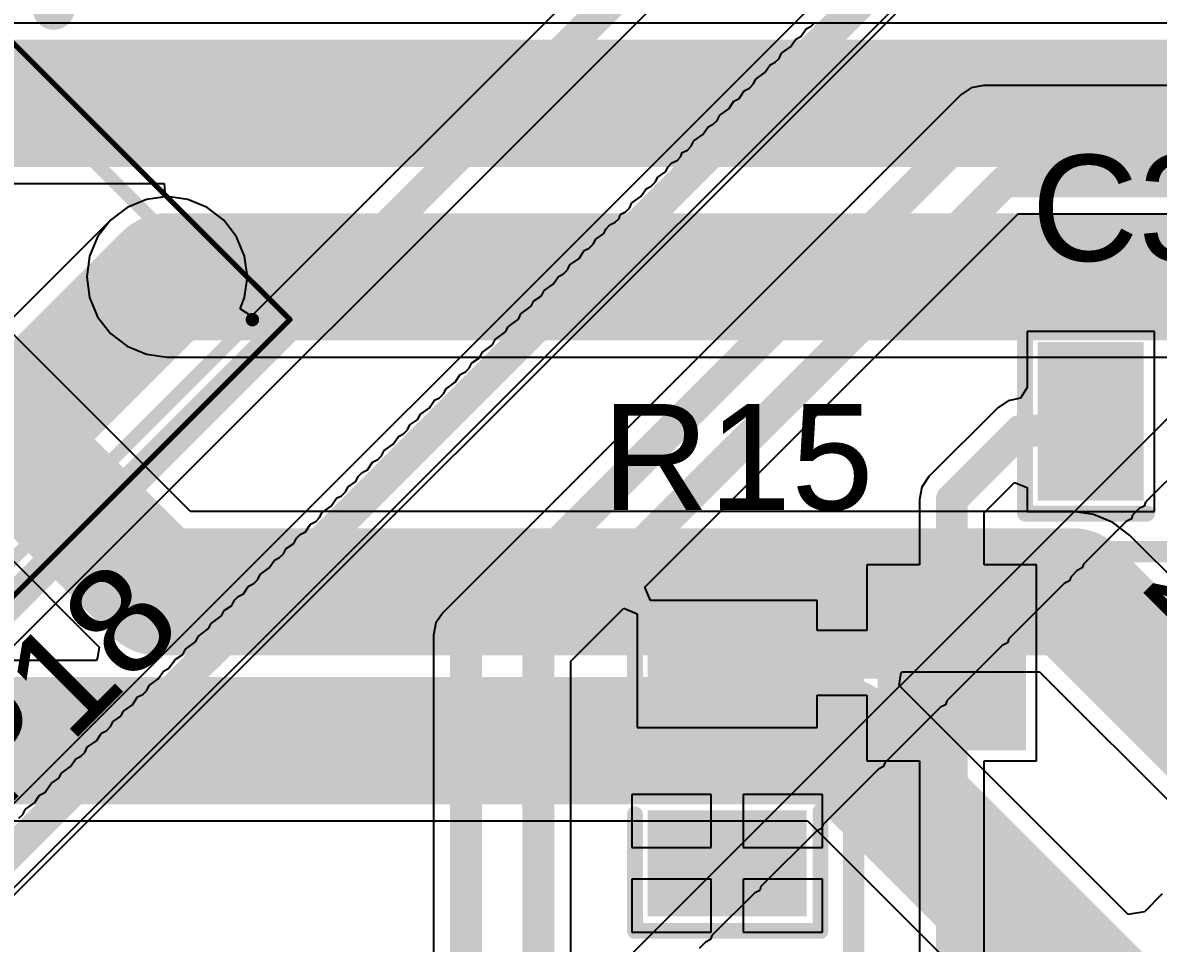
# Model space of a CAD drawing. Header units: millimetres. Extents: x 95 to 305, y 96 to 295.
# Drawn here: x 225.74 to 236.45, y 164.31 to 173 of the extents above; entities that cross this region are included whole.
import ezdxf

# ---------------------------------------------------------------- set-up
doc = ezdxf.new("R2010")
doc.units = ezdxf.units.MM
for name, color, linetype in [('BottomLayer', 5, 'Continuous'), ('BottomOverlay', 54, 'Continuous'), ('BottomSolder', 6, 'Continuous'), ('Mechanical13', 56, 'Continuous'), ('Mechanical15', 56, 'Continuous'), ('TopLayer', 1, 'Continuous'), ('TopOverlay', 2, 'Continuous'), ('TopPaste', 8, 'Continuous'), ('TopSolder', 216, 'Continuous'), ('ViaHoleLayer', 16, 'Continuous')]:
    doc.layers.add(name, color=color, linetype=linetype)
doc.styles.add('Arial', font='arial.ttf', dxfattribs={"height": 0.2})

# ---------------------------------------------------------------- blocks, each defined once
blk = doc.blocks.new('CAP0805_7')
at = {"layer": 'TopLayer'}
for points in [[(-1.37900029, 0.70449948), (-0.47899955, 0.70449948), (-0.47899955, -0.69250052), (-1.37900029, -0.69250052)], [(0.48100107, 0.70449948), (1.38100181, 0.70449948), (1.38100181, -0.69250052), (0.48100107, -0.69250052)]]:
    blk.add_hatch(color=1, dxfattribs=at).paths.add_polyline_path(points)
at = {"layer": 'TopPaste'}
for points in [[(-1.37900029, 0.70449948), (-0.47899955, 0.70449948), (-0.47899955, -0.69250052), (-1.37900029, -0.69250052)], [(0.48100107, 0.70449948), (1.38100181, 0.70449948), (1.38100181, -0.69250052), (0.48100107, -0.69250052)]]:
    blk.add_hatch(color=8, dxfattribs=at).paths.add_polyline_path(points)
at = {"layer": 'TopSolder'}
for points in [[(-1.42900019, 0.7544993799999999), (-0.42899965, 0.7544993799999999), (-0.42899965, -0.7425004199999999), (-1.42900019, -0.7425004199999999)], [(0.4310011699999999, 0.7544993799999999), (1.43100171, 0.7544993799999999), (1.43100171, -0.7425004199999999), (0.4310011699999999, -0.7425004199999999)]]:
    blk.add_hatch(color=216, dxfattribs=at).paths.add_polyline_path(points)
at = {"layer": 'TopOverlay', "const_width": 0.1499997}
for points in [[(-0.37500052, 0.8750020599999999), (-1.55000198, 0.8750020599999999)], [(-1.54999944, 0.8499983), (-1.54999944, -0.8499983)], [(1.54999944, 0.87499952), (0.3999992, 0.87499952)], [(1.54999944, 0.8499983), (1.54999944, -0.85000338)], [(-0.37500052, -0.8750020599999999), (-1.55000198, -0.8750020599999999)], [(1.54999944, -0.8750045999999999), (0.37500052, -0.8750045999999999)]]:
    blk.add_lwpolyline(points, dxfattribs=at)
at = {"layer": 'TopOverlay', "const_width": 0.07499858}
for points in [[(-1.58750254, 0.8750020599999999, 1), (-1.51250142, 0.8750020599999999, 1)], [(-1.5875, 0.8499983, 1), (-1.51249888, 0.8499983, 1)], [(-0.41250108, 0.8750020599999999, 1), (-0.33749996, 0.8750020599999999, 1)], [(0.36249864, 0.87499952, 1), (0.43749976, 0.87499952, 1)], [(1.51249888, 0.87499952, 1), (1.5875, 0.87499952, 1)], [(1.51249888, 0.8499983, 1), (1.5875, 0.8499983, 1)], [(-1.58750254, -0.8750020599999999, 1), (-1.51250142, -0.8750020599999999, 1)], [(-1.5875, -0.8499983, 1), (-1.51249888, -0.8499983, 1)], [(-0.41250108, -0.8750020599999999, 1), (-0.33749996, -0.8750020599999999, 1)], [(0.33749996, -0.8750045999999999, 1), (0.41250108, -0.8750045999999999, 1)], [(1.51249888, -0.85000338, 1), (1.5875, -0.85000338, 1)], [(1.51249888, -0.8750045999999999, 1), (1.5875, -0.8750045999999999, 1)]]:
    blk.add_lwpolyline(points, format="xyb", close=True, dxfattribs=at)
blk = doc.blocks.new('RES0805_10')
at = {"layer": 'TopLayer'}
for points in [[(-1.38780139, 0.6782968399999999), (-0.4878006499999999, 0.6782968399999999), (-0.4878006499999999, -0.7187031599999999), (-1.38780139, -0.7187031599999999)], [(0.49219993, 0.67829938), (1.39220067, 0.67829938), (1.39220067, -0.7187006199999999), (0.49219993, -0.7187006199999999)]]:
    blk.add_hatch(color=1, dxfattribs=at).paths.add_polyline_path(points)
at = {"layer": 'TopPaste'}
for points in [[(-1.38780139, 0.6782968399999999), (-0.4878006499999999, 0.6782968399999999), (-0.4878006499999999, -0.7187031599999999), (-1.38780139, -0.7187031599999999)], [(0.49219993, 0.67829938), (1.39220067, 0.67829938), (1.39220067, -0.7187006199999999), (0.49219993, -0.7187006199999999)]]:
    blk.add_hatch(color=8, dxfattribs=at).paths.add_polyline_path(points)
at = {"layer": 'TopSolder'}
for points in [[(-1.43780129, 0.72829674), (-0.43780075, 0.72829674), (-0.43780075, -0.76870306), (-1.43780129, -0.76870306)], [(0.44220003, 0.72829928), (1.44220057, 0.72829928), (1.44220057, -0.76870052), (0.44220003, -0.76870052)]]:
    blk.add_hatch(color=216, dxfattribs=at).paths.add_polyline_path(points)
at = {"layer": 'TopOverlay', "const_width": 0.1499997}
for points in [[(-1.5750032, 0.8500008399999999), (-0.47500032, 0.8500008399999999)], [(-1.57500066, 0.8249970799999999), (-1.57500066, -0.87499952)], [(0.47500032, 0.8500008399999999), (1.5750032, 0.8500008399999999)], [(1.57500066, 0.8249970799999999), (1.57500066, -0.87499952)], [(-1.57500066, -0.90000074), (-0.4499991, -0.90000074)], [(0.47500032, -0.90000074), (1.57500066, -0.90000074)]]:
    blk.add_lwpolyline(points, dxfattribs=at)
at = {"layer": 'TopOverlay', "const_width": 0.07499858}
for points in [[(-1.61250376, 0.8500008399999999, 1), (-1.53750264, 0.8500008399999999, 1)], [(-1.61250122, 0.8249970799999999, 1), (-1.5375001, 0.8249970799999999, 1)], [(-0.5125008799999999, 0.8500008399999999, 1), (-0.43749976, 0.8500008399999999, 1)], [(0.43749976, 0.8500008399999999, 1), (0.5125008799999999, 0.8500008399999999, 1)], [(1.5375001, 0.8249970799999999, 1), (1.61250122, 0.8249970799999999, 1)], [(1.53750264, 0.8500008399999999, 1), (1.61250376, 0.8500008399999999, 1)], [(-1.61250122, -0.87499952, 1), (-1.5375001, -0.87499952, 1)], [(-1.61250122, -0.90000074, 1), (-1.5375001, -0.90000074, 1)], [(-0.4874996599999999, -0.90000074, 1), (-0.41249854, -0.90000074, 1)], [(0.43749976, -0.90000074, 1), (0.5125008799999999, -0.90000074, 1)], [(1.5375001, -0.87499952, 1), (1.61250122, -0.87499952, 1)], [(1.5375001, -0.90000074, 1), (1.61250122, -0.90000074, 1)]]:
    blk.add_lwpolyline(points, format="xyb", close=True, dxfattribs=at)
blk = doc.blocks.new('JST_XH_2_35')
at = {"layer": 'Mechanical13', "const_width": 0.127}
for points in [[(-3.70000276, -2.87500314), (-3.70000276, 2.87500314)], [(3.69999768, 2.87500314), (-3.70000276, 2.87500314)]]:
    blk.add_lwpolyline(points, dxfattribs=at)
at = {"layer": 'Mechanical13'}
for points, const_width in [([(-3.73175276, 2.87500314, 1), (-3.66825276, 2.87500314, 1)], 0.0635), ([(-3.73175276, 2.87500314, 1), (-3.66825276, 2.87500314, 1)], 0.0635), ([(-4.35000146, -0.52500022, 1), (-4.55000106, -0.52500022, 1)], 0.1999996), ([(-4.40000136, -0.52500022, 1), (-4.30000156, -0.52500022, 1)], 0.0999998)]:
    blk.add_lwpolyline(points, format="xyb", close=True, dxfattribs=dict(at, const_width=const_width))
at = {"layer": 'Mechanical15', "const_width": 0.0499999}
for points in [[(-3.95000226, -3.12500264), (-3.95000226, 3.12500264)], [(3.94999718, 3.12500264), (-3.95000226, 3.12500264)]]:
    blk.add_lwpolyline(points, dxfattribs=at)
at = {"layer": 'Mechanical15', "const_width": 0.02499868}
blk.add_lwpolyline([(-3.9625016, 3.12500264, 1), (-3.93750292, 3.12500264, 1)], format="xyb", close=True, dxfattribs=at)
blk.add_lwpolyline([(-3.9625016, 3.12500264, 1), (-3.93750292, 3.12500264, 1)], format="xyb", close=True, dxfattribs=at)
at = {"layer": 'TopOverlay', "const_width": 0.127}
for points in [[(-3.70000276, -2.87500314), (-3.70000276, 2.87500314)], [(3.69999768, 2.87500314), (-3.70000276, 2.87500314)]]:
    blk.add_lwpolyline(points, dxfattribs=at)
at = {"layer": 'TopOverlay'}
for points, const_width in [([(-3.73175276, 2.87500314, 1), (-3.66825276, 2.87500314, 1)], 0.0635), ([(-3.73175276, 2.87500314, 1), (-3.66825276, 2.87500314, 1)], 0.0635), ([(-4.35000146, -0.52500022, 1), (-4.55000106, -0.52500022, 1)], 0.1999996), ([(-4.40000136, -0.52500022, 1), (-4.30000156, -0.52500022, 1)], 0.0999998)]:
    blk.add_lwpolyline(points, format="xyb", close=True, dxfattribs=dict(at, const_width=const_width))
blk = doc.blocks.new('DTSM_61N_V_T_R_73')
at = {"layer": 'TopLayer'}
blk.add_hatch(color=1, dxfattribs=at).paths.add_polyline_path([(-0.77499972, 0.64999997), (0.77499972, 0.64999997), (0.77499972, -0.64999997), (-0.77499972, -0.64999997)])
at = {"layer": 'TopPaste'}
blk.add_hatch(color=8, dxfattribs=at).paths.add_polyline_path([(-0.77499972, 0.64999997), (0.77499972, 0.64999997), (0.77499972, -0.64999997), (-0.77499972, -0.64999997)])
at = {"layer": 'TopSolder'}
blk.add_hatch(color=216, dxfattribs=at).paths.add_polyline_path([(-0.8249996199999998, 0.69999987), (0.8249996199999998, 0.69999987), (0.8249996199999998, -0.69999987), (-0.8249996199999998, -0.69999987)])
at = {"layer": 'TopOverlay', "const_width": 0.1999996}
for points in [[(-1.05000298, 0.67499738), (-1.05000298, 3.82499362)], [(-1.05000298, -0.90000582), (-1.05000298, 0.67499738)], [(8.99999978, -0.9249994199999999), (-1.00000054, -0.9249994199999999)]]:
    blk.add_lwpolyline(points, dxfattribs=at)
at = {"layer": 'TopOverlay', "const_width": 0.0999998}
for points in [[(-1.10000288, 0.67499738, 1), (-1.00000308, 0.67499738, 1)], [(-1.10000288, 0.67499738, 1), (-1.00000308, 0.67499738, 1)], [(-1.10000288, -0.90000582, 1), (-1.00000308, -0.90000582, 1)], [(-1.05000044, -0.9249994199999999, 1), (-0.95000064, -0.9249994199999999, 1)]]:
    blk.add_lwpolyline(points, format="xyb", close=True, dxfattribs=at)

msp = doc.modelspace()

# ---------------------------------------------------------------- hatches: boundary and pattern name
at = {"layer": 'BottomLayer'}
h = msp.add_hatch(color=5, dxfattribs=at)
edge = h.paths.add_edge_path()
edge.add_arc((227.10000046, 170.59999916), 0.3999992, 0, 360)
at = {"layer": 'BottomSolder'}
h = msp.add_hatch(color=6, dxfattribs=at)
edge = h.paths.add_edge_path()
edge.add_arc((227.10000046, 170.59999916), 0.4499991, 0, 360)
at = {"layer": 'TopLayer'}
h = msp.add_hatch(color=1, dxfattribs=at)
edge = h.paths.add_edge_path()
edge.add_arc((227.10000046, 170.59999916), 0.3999992, 0, 360)
at = {"layer": 'TopSolder'}
h = msp.add_hatch(color=216, dxfattribs=at)
edge = h.paths.add_edge_path()
edge.add_arc((227.10000046, 170.59999916), 0.4499991, 0, 360)
at = {"layer": 'ViaHoleLayer'}
h = msp.add_hatch(color=16, dxfattribs=at)
edge = h.paths.add_edge_path()
edge.add_arc((227.10000046, 170.59999916), 0.2499995, 0, 360)

# ---------------------------------------------------------------- linework, layer by layer
at = {"layer": 'BottomLayer'}
for p, q in [((241.1148975, 172.99381708), (225.13734754, 172.99381708)), ((225.45068956, 171.48087624), (227.07197664, 171.48087624)), ((227.07197664, 171.48087624), (227.08030022, 171.35387624)), ((227.08030022, 171.35387624), (226.90421218, 171.33069366)), ((226.72176652, 171.25512104), (226.56509424, 171.13490538)), ((226.90421218, 171.33069366), (226.72176652, 171.25512104)), ((226.56509424, 171.13490538), (226.44487858, 170.97823564)), ((226.44487858, 170.97823564), (226.36930596, 170.79578744)), ((226.36930596, 170.79578744), (226.34353004, 170.59999916)), ((227.3205512, 168.38480166), (225.03629872, 170.66905414)), ((226.34353004, 170.59999916), (226.36930596, 170.40421088)), ((226.36930596, 170.40421088), (226.44487858, 170.22176268)), ((226.44487858, 170.22176268), (226.56509424, 170.06509294)), ((226.56509424, 170.06509294), (226.72176652, 169.94487728)), ((226.72176652, 169.94487728), (226.90421218, 169.86930466)), ((226.90421218, 169.86930466), (227.10000046, 169.84352874)), ((227.10000046, 169.84352874), (238.95993102, 169.84352874)), ((223.96648882, 169.59924424), (226.45823898, 167.10749408)), ((235.64148706, 168.38480166), (227.3205512, 168.38480166)), ((235.83727534, 168.35902574), (235.64148706, 168.38480166)), ((236.01972354, 168.28345312), (235.83727534, 168.35902574)), ((236.17639328, 168.16323746), (236.01972354, 168.28345312)), ((237.44884438, 166.89078636), (236.17639328, 168.16323746)), ((226.45823898, 167.10749408), (226.4425875, 167.00752476)), ((226.4332403, 166.98049408), (225.18931594, 166.98049408)), ((226.4425875, 167.00752476), (226.4332403, 166.98049408)), ((234.00266636, 166.74486082), (234.01882076, 166.84795942)), ((234.01882076, 166.84795942), (234.02693352, 166.87186082)), ((234.02693352, 166.87186082), (235.32814504, 166.87186082)), ((235.32814504, 166.87186082), (236.88950844, 165.31049742)), ((236.16326656, 164.58425808), (234.00266636, 166.74486082)), ((224.87597646, 165.46755324), (233.14034906, 165.46755324)), ((233.14034906, 165.46755324), (235.56847984, 163.039425)), ((236.48420064, 164.7774454), (236.31694418, 164.61018894)), ((236.31694418, 164.61018894), (236.16326656, 164.58425808))]:
    msp.add_line(p, q, dxfattribs=at)
at = {"layer": 'BottomLayer', "const_width": 1.20000014}
for points in [[(225.13734754, 172.23734666), (241.1148975, 172.23734666)], [(223.76777192, 170.86777104), (227.00721172, 167.62833124)], [(227.10000046, 170.59999916), (239.27327304, 170.59999916)], [(227.00721172, 167.62833124), (235.64148706, 167.62833124)], [(235.64148706, 167.62833124), (238.30145888, 164.96835942)], [(224.87597646, 166.22402366), (233.45369108, 166.22402366)], [(233.45369108, 166.22402366), (236.5054071, 163.17230764)]]:
    msp.add_lwpolyline(points, dxfattribs=at)
at = {"layer": 'BottomLayer', "const_width": 0.5999987999999999}
for points in [[(226.80000106, 170.59999916, 1), (227.39999986, 170.59999916, 1)], [(226.70721232, 167.62833124, 1), (227.30721112, 167.62833124, 1)], [(226.70721232, 167.62833124, 1), (227.30721112, 167.62833124, 1)], [(235.34148766, 167.62833124, 1), (235.94148646, 167.62833124, 1)], [(235.34148766, 167.62833124, 1), (235.94148646, 167.62833124, 1)], [(233.15369168, 166.22402366, 1), (233.75369048, 166.22402366, 1)], [(233.15369168, 166.22402366, 1), (233.75369048, 166.22402366, 1)]]:
    msp.add_lwpolyline(points, format="xyb", close=True, dxfattribs=at)
at = {"layer": 'BottomOverlay'}
for p, q in [((238.27388464, 177.45510356), (221.78386428, 160.9650832)), ((226.59091842, 159.32216548), (240.81736444, 173.5486115)), ((233.1260768, 172.94012402), (233.1747559, 172.96446484)), ((233.1747559, 172.96446484), (233.21126586, 173.00097226)), ((232.98004204, 172.76974844), (233.02872114, 172.84276582)), ((233.02872114, 172.84276582), (233.0773977, 172.86710664)), ((233.0773977, 172.86710664), (233.1260768, 172.94012402)), ((232.89485298, 172.7089002), (232.98004204, 172.76974844)), ((232.83400474, 172.62371114), (232.87051216, 172.6602211)), ((232.87051216, 172.6602211), (232.89485298, 172.7089002)), ((232.65145748, 172.4655047), (232.73664654, 172.52635294)), ((232.73664654, 172.52635294), (232.78532564, 172.59937032)), ((232.78532564, 172.59937032), (232.83400474, 172.62371114)), ((232.59060924, 172.38031564), (232.62711666, 172.4168256)), ((232.62711666, 172.4168256), (232.65145748, 172.4655047)), ((232.49325104, 172.28295744), (232.54193014, 172.35597482)), ((232.54193014, 172.35597482), (232.59060924, 172.38031564)), ((232.39589284, 172.18559924), (232.44457194, 172.25861916)), ((232.44457194, 172.25861916), (232.49325104, 172.28295744)), ((232.2863655, 172.0760719), (232.31070378, 172.124751)), ((232.31070378, 172.124751), (232.39589284, 172.18559924)), ((232.15249734, 171.94220374), (232.20117644, 172.01522366)), ((232.20117644, 172.01522366), (232.24985554, 172.03956194)), ((232.24985554, 172.03956194), (232.2863655, 172.0760719)), ((232.04297, 171.8326764), (232.06730828, 171.8813555)), ((232.06730828, 171.8813555), (232.15249734, 171.94220374)), ((231.9456118, 171.7353182), (231.95778094, 171.77182816)), ((231.95778094, 171.77182816), (232.00646004, 171.79616644)), ((232.00646004, 171.79616644), (232.04297, 171.8326764)), ((231.82391278, 171.63796), (231.86042274, 171.67446996)), ((231.86042274, 171.67446996), (231.90910184, 171.69880824)), ((231.90910184, 171.69880824), (231.9456118, 171.7353182)), ((231.72655712, 171.5406018), (231.7995745, 171.5892809)), ((231.7995745, 171.5892809), (231.82391278, 171.63796)), ((231.61702724, 171.43107446), (231.66570634, 171.45541274)), ((231.66570634, 171.45541274), (231.7022163, 171.4919227)), ((231.7022163, 171.4919227), (231.72655712, 171.5406018)), ((231.48316162, 171.2972063), (231.56834814, 171.35805708)), ((231.56834814, 171.35805708), (231.61702724, 171.43107446)), ((231.42231084, 171.21201978), (231.4588208, 171.2485272)), ((231.4588208, 171.2485272), (231.48316162, 171.2972063)), ((231.32495518, 171.11466158), (231.3614626, 171.151169)), ((231.3614626, 171.151169), (231.37363174, 171.18767896)), ((231.37363174, 171.18767896), (231.42231084, 171.21201978)), ((231.2154253, 171.00513424), (231.23976612, 171.0538108)), ((231.23976612, 171.0538108), (231.27627608, 171.09032076)), ((231.27627608, 171.09032076), (231.32495518, 171.11466158)), ((231.1180671, 170.90777604), (231.14240792, 170.95645514)), ((231.14240792, 170.95645514), (231.2154253, 171.00513424)), ((230.98420148, 170.77390788), (231.03288058, 170.84692526)), ((231.03288058, 170.84692526), (231.08155968, 170.87126608)), ((231.08155968, 170.87126608), (231.1180671, 170.90777604)), ((230.87467414, 170.66438054), (230.89901242, 170.71305964)), ((230.89901242, 170.71305964), (230.98420148, 170.77390788)), ((230.74080598, 170.53051238), (230.78948508, 170.6035323)), ((230.78948508, 170.6035323), (230.83816418, 170.62787058)), ((230.83816418, 170.62787058), (230.87467414, 170.66438054)), ((230.65561692, 170.46966414), (230.74080598, 170.53051238)), ((230.55825872, 170.37230594), (230.63127864, 170.42098504)), ((230.63127864, 170.42098504), (230.65561692, 170.46966414)), ((230.43656224, 170.25060692), (230.53392044, 170.32362684)), ((230.53392044, 170.32362684), (230.55825872, 170.37230594)), ((230.31486322, 170.12891044), (230.41222142, 170.20192782)), ((230.41222142, 170.20192782), (230.43656224, 170.25060692)), ((230.19316674, 170.00721396), (230.29052494, 170.08023134)), ((230.29052494, 170.08023134), (230.31486322, 170.12891044)), ((230.07146772, 169.88551494), (230.16882592, 169.95853486)), ((230.16882592, 169.95853486), (230.19316674, 170.00721396)), ((230.04712944, 169.83683584), (230.07146772, 169.88551494)), ((229.91326128, 169.70297022), (229.94977124, 169.73947764)), ((229.94977124, 169.73947764), (229.97411206, 169.78815674)), ((229.97411206, 169.78815674), (230.04712944, 169.83683584)), ((229.81590308, 169.60561202), (229.86458218, 169.6786294)), ((229.86458218, 169.6786294), (229.91326128, 169.70297022)), ((229.70637574, 169.49608214), (229.73071656, 169.54476124)), ((229.73071656, 169.54476124), (229.81590308, 169.60561202)), ((229.57251012, 169.36221652), (229.62118922, 169.4352339)), ((229.62118922, 169.4352339), (229.66986578, 169.45957472)), ((229.66986578, 169.45957472), (229.70637574, 169.49608214)), ((229.48732106, 169.30136828), (229.57251012, 169.36221652)), ((229.36562204, 169.15533098), (229.38996286, 169.20401008)), ((229.38996286, 169.20401008), (229.46298024, 169.25268918)), ((229.46298024, 169.25268918), (229.48732106, 169.30136828)), ((229.23175642, 169.02146282), (229.28043552, 169.0944802)), ((229.28043552, 169.0944802), (229.32911462, 169.11882102)), ((229.32911462, 169.11882102), (229.36562204, 169.15533098)), ((229.14656736, 168.96061458), (229.23175642, 169.02146282)), ((229.08571912, 168.87542552), (229.12222908, 168.91193548)), ((229.12222908, 168.91193548), (229.14656736, 168.96061458)), ((228.93968182, 168.75372904), (228.98836092, 168.77806732)), ((228.98836092, 168.77806732), (229.03704002, 168.85108724)), ((229.03704002, 168.85108724), (229.08571912, 168.87542552)), ((236.72832512, 168.87542552), (236.32672318, 168.47382358)), ((228.80581366, 168.61986088), (228.87883358, 168.66853998)), ((228.87883358, 168.66853998), (228.90317186, 168.71721908)), ((228.90317186, 168.71721908), (228.93968182, 168.75372904)), ((228.74496542, 168.53467182), (228.78147538, 168.57118178)), ((228.78147538, 168.57118178), (228.80581366, 168.61986088)), ((228.64760722, 168.43731362), (228.69628632, 168.51033354)), ((228.69628632, 168.51033354), (228.74496542, 168.53467182)), ((236.32672318, 168.47382358), (236.31455404, 168.43731362)), ((228.53807988, 168.32778628), (228.56241816, 168.37646538)), ((228.56241816, 168.37646538), (228.64760722, 168.43731362)), ((236.2050267, 168.3521271), (236.19285756, 168.31561714)), ((236.26587494, 168.41297534), (236.2050267, 168.3521271)), ((236.31455404, 168.43731362), (236.26587494, 168.41297534)), ((228.40421172, 168.19391812), (228.45289082, 168.26693804)), ((228.45289082, 168.26693804), (228.50156992, 168.29127632)), ((228.50156992, 168.29127632), (228.53807988, 168.32778628)), ((236.14417846, 168.29127632), (235.74257652, 167.88967438)), ((236.19285756, 168.31561714), (236.14417846, 168.29127632)), ((228.29468438, 168.08439078), (228.3190252, 168.13306988)), ((228.3190252, 168.13306988), (228.35553262, 168.16957984)), ((228.35553262, 168.16957984), (228.40421172, 168.19391812)), ((228.19732618, 167.98703258), (228.221667, 168.03571168)), ((228.221667, 168.03571168), (228.29468438, 168.08439078)), ((228.06345802, 167.85316696), (228.11213712, 167.92618434)), ((228.11213712, 167.92618434), (228.16081622, 167.95052516)), ((228.16081622, 167.95052516), (228.19732618, 167.98703258)), ((227.9782715, 167.79231618), (228.06345802, 167.85316696)), ((235.68172574, 167.82882614), (235.6208775, 167.7679779)), ((235.73040484, 167.85316696), (235.68172574, 167.82882614)), ((235.74257652, 167.88967438), (235.73040484, 167.85316696)), ((227.86874416, 167.68278884), (227.91742326, 167.70712966)), ((227.91742326, 167.70712966), (227.95393068, 167.74363708)), ((227.95393068, 167.74363708), (227.9782715, 167.79231618)), ((235.56002926, 167.70712966), (235.03673084, 167.1838287)), ((235.60870836, 167.73146794), (235.56002926, 167.70712966)), ((235.6208775, 167.7679779), (235.60870836, 167.73146794)), ((227.77138596, 167.58543064), (227.82006506, 167.60977146)), ((227.82006506, 167.60977146), (227.86874416, 167.68278884)), ((227.6375178, 167.45156502), (227.71053518, 167.50024412)), ((227.71053518, 167.50024412), (227.734876, 167.54892322)), ((227.734876, 167.54892322), (227.77138596, 167.58543064)), ((227.51582132, 167.329866), (227.61317698, 167.40288592)), ((227.61317698, 167.40288592), (227.6375178, 167.45156502)), ((227.3941223, 167.20816952), (227.4914805, 167.2811869)), ((227.4914805, 167.2811869), (227.51582132, 167.329866)), ((227.36978402, 167.15949042), (227.3941223, 167.20816952)), ((235.03673084, 167.1838287), (235.02455916, 167.14732128)), ((227.248085, 167.0377914), (227.27242582, 167.0864705)), ((227.27242582, 167.0864705), (227.36978402, 167.15949042)), ((234.97588006, 167.12298046), (234.45258164, 166.59968204)), ((235.02455916, 167.14732128), (234.97588006, 167.12298046)), ((227.11421684, 166.90392578), (227.17506762, 166.9891123)), ((227.17506762, 166.9891123), (227.248085, 167.0377914)), ((227.01686118, 166.80656758), (227.06554028, 166.87958496)), ((227.06554028, 166.87958496), (227.11421684, 166.90392578)), ((226.9073313, 166.69704024), (226.93167212, 166.74571934)), ((226.93167212, 166.74571934), (227.01686118, 166.80656758)), ((226.77346568, 166.56317208), (226.82214478, 166.63618946)), ((226.82214478, 166.63618946), (226.87082388, 166.66053028)), ((226.87082388, 166.66053028), (226.9073313, 166.69704024)), ((226.68827662, 166.50232384), (226.77346568, 166.56317208)), ((234.3917334, 166.53883126), (233.86843244, 166.01553284)), ((234.4404125, 166.56317208), (234.3917334, 166.53883126)), ((234.45258164, 166.59968204), (234.4404125, 166.56317208)), ((226.59091842, 166.40496564), (226.66393834, 166.45364474)), ((226.66393834, 166.45364474), (226.68827662, 166.50232384)), ((226.48139108, 166.2954383), (226.53007018, 166.31977658)), ((226.53007018, 166.31977658), (226.56658014, 166.35628654)), ((226.56658014, 166.35628654), (226.59091842, 166.40496564)), ((226.34752292, 166.16157014), (226.43271198, 166.22241838)), ((226.43271198, 166.22241838), (226.48139108, 166.2954383)), ((226.28667468, 166.07638108), (226.32318464, 166.11289104)), ((226.32318464, 166.11289104), (226.34752292, 166.16157014)), ((226.18931648, 165.97902288), (226.23799558, 166.0520428)), ((226.23799558, 166.0520428), (226.28667468, 166.07638108)), ((233.86843244, 166.01553284), (233.8562633, 165.97902288)), ((226.07978914, 165.86949554), (226.10412742, 165.91817464)), ((226.10412742, 165.91817464), (226.18931648, 165.97902288)), ((233.8075842, 165.9546846), (233.28428578, 165.43138364)), ((233.8562633, 165.97902288), (233.8075842, 165.9546846)), ((225.94592098, 165.73562738), (226.00676922, 165.82081644)), ((226.00676922, 165.82081644), (226.07978914, 165.86949554)), ((225.84856278, 165.63826918), (225.89724188, 165.7112891)), ((225.89724188, 165.7112891), (225.94592098, 165.73562738)), ((225.73903544, 165.52874184), (225.76337626, 165.57742094)), ((225.76337626, 165.57742094), (225.84856278, 165.63826918)), ((225.70252548, 165.49223442), (225.73903544, 165.52874184)), ((233.223435, 165.3705354), (232.70013658, 164.84723698)), ((233.2721141, 165.39487622), (233.223435, 165.3705354)), ((233.28428578, 165.43138364), (233.2721141, 165.39487622)), ((232.68796744, 164.81072702), (232.63928834, 164.7863862)), ((232.70013658, 164.84723698), (232.68796744, 164.81072702)), ((232.63928834, 164.7863862), (232.2376864, 164.38478426)), ((232.2376864, 164.38478426), (232.22551472, 164.34827684)), ((232.17683816, 164.32393602), (232.11598738, 164.26308778)), ((232.22551472, 164.34827684), (232.17683816, 164.32393602))]:
    msp.add_line(p, q, dxfattribs=at)
at = {"layer": 'TopLayer'}
for p, q in [((240.89412324, 180.87163724), (214.73453624, 154.71205278)), ((238.29412336, 180.62669742), (227.89498998, 170.22756658)), ((215.16711348, 154.27947554), (241.4162812, 180.5286458)), ((216.01628882, 157.48371094), (238.81628132, 180.28370598)), ((234.58370914, 172.31628224), (229.70182914, 167.43440478)), ((234.58371422, 172.31628986), (234.58370914, 172.31628224)), ((234.68294948, 172.38259402), (234.58371422, 172.31628986)), ((234.80000284, 172.4058782), (234.68294948, 172.38259402)), ((241.08919778, 172.4058782), (234.80000284, 172.4058782)), ((227.10000046, 171.35646958), (226.90421218, 171.33069366)), ((227.29578874, 171.33069112), (227.10000046, 171.35646958)), ((226.72176398, 171.25512104), (226.56509424, 171.13490284)), ((226.90421218, 171.33069366), (226.72176398, 171.25512104)), ((227.4782344, 171.25512104), (227.29578874, 171.33069112)), ((227.63490414, 171.13490284), (227.4782344, 171.25512104)), ((226.56509424, 171.13490284), (224.5866603, 169.15647144)), ((227.75512234, 170.9782331), (227.63490414, 171.13490284)), ((231.6061662, 167.67358896), (235.12670018, 171.19412548)), ((235.12670018, 171.19412548), (241.39998964, 171.19412548)), ((227.83069242, 170.79578744), (227.75512234, 170.9782331)), ((227.85647088, 170.59999916), (227.83069242, 170.79578744)), ((227.83069496, 170.40421088), (227.85647088, 170.59999916)), ((227.78732446, 170.299507), (227.83069496, 170.40421088)), ((227.89498998, 170.22756658), (227.78732446, 170.299507)), ((236.40973038, 170.08381528), (235.20973278, 170.08381528)), ((235.20973278, 170.08381528), (235.20973278, 169.55490346)), ((236.40973038, 168.38681588), (236.40973038, 170.08381528)), ((235.20973278, 169.55490346), (235.14868642, 169.45456838)), ((235.0316356, 169.43128166), (234.93240034, 169.3649775)), ((235.14868642, 169.45456838), (235.0316356, 169.43128166)), ((234.93240034, 169.3649775), (234.28370466, 168.71628182)), ((234.28370466, 168.71628182), (234.2174005, 168.61704656)), ((234.2174005, 168.61704656), (234.19411378, 168.4999932)), ((234.80587024, 168.37329292), (235.09240002, 168.6598227)), ((235.09240002, 168.6598227), (235.20973278, 168.6112198)), ((235.20973278, 168.6112198), (235.20973278, 168.38681588)), ((234.19411378, 168.4999932), (234.19411632, 168.4999805)), ((234.19411632, 168.4999805), (234.19411632, 167.88279606)), ((234.80587024, 167.88279606), (234.80587024, 168.37329292)), ((235.20973278, 168.38681588), (236.40973038, 168.38681588)), ((234.19411632, 167.88279606), (233.69999488, 167.88279606)), ((233.69999488, 167.88279606), (233.69999488, 167.2636736)), ((235.29999168, 167.88279606), (234.80587024, 167.88279606)), ((235.29999168, 166.03279722), (235.29999168, 167.88279606)), ((231.65877214, 167.54658896), (231.6061662, 167.67358896)), ((233.23021934, 167.54658896), (231.65877214, 167.54658896)), ((233.23021934, 167.2636736), (233.23021934, 167.54658896)), ((229.70182914, 167.43440478), (229.63552498, 167.33516952)), ((230.90587804, 166.9733008), (231.40621994, 167.4736427)), ((231.40621994, 167.4736427), (231.53321994, 167.42103676)), ((231.53321994, 167.42103676), (231.53321994, 166.34659136)), ((229.63552498, 167.33516952), (229.61223826, 167.21811616)), ((229.61223826, 167.21811616), (229.6122408, 167.21810346)), ((229.6122408, 167.21810346), (229.6122408, 161.38882124)), ((233.69999488, 167.2636736), (233.23021934, 167.2636736)), ((230.90587804, 161.20000272), (230.90587804, 166.9733008)), ((233.23021934, 166.34659136), (233.23021934, 166.65191968)), ((233.23021934, 166.65191968), (233.69999488, 166.65191968)), ((233.69999488, 166.65191968), (233.69999488, 166.03279722)), ((231.53321994, 166.34659136), (233.23021934, 166.34659136)), ((233.69999488, 166.03279722), (234.19411886, 166.03279722)), ((234.19411886, 166.03279722), (234.19411886, 159.93279672)), ((234.80587278, 159.93279672), (234.80587278, 166.03279722)), ((234.80587278, 166.03279722), (235.29999168, 166.03279722)), ((232.23171994, 165.71658754), (231.48322258, 165.71658754)), ((231.48322258, 165.71658754), (231.48322258, 165.21660124)), ((232.23171994, 165.21660124), (232.23171994, 165.71658754)), ((233.28022178, 165.71658754), (232.53171934, 165.71658754)), ((232.53171934, 165.71658754), (232.53171934, 165.21660124)), ((233.28022178, 165.21660124), (233.28022178, 165.71658754)), ((231.48322258, 165.21660124), (232.23171994, 165.21660124)), ((232.53171934, 165.21660124), (233.28022178, 165.21660124)), ((232.23171994, 164.91660184), (231.48322258, 164.91660184)), ((231.48322258, 164.91660184), (231.48322258, 164.41659014)), ((232.23171994, 164.41659014), (232.23171994, 164.91660184)), ((233.28022178, 164.91660184), (232.53171934, 164.91660184)), ((232.53171934, 164.91660184), (232.53171934, 164.41659014)), ((233.28022178, 164.41659014), (233.28022178, 164.91660184)), ((231.48322258, 164.41659014), (232.23171994, 164.41659014)), ((232.53171934, 164.41659014), (233.28022178, 164.41659014))]:
    msp.add_line(p, q, dxfattribs=at)
for points, const_width in [([(214.71711438, 154.26205368), (241.2000002, 180.7449395)], 0.2999994), ([(215.8000002, 157.69999956), (238.60000032, 180.49999968)], 0.2999994), ([(229.91811776, 167.21811616), (234.80000284, 172.10000124)], 0.2999994), ([(234.80000284, 172.10000124), (241.21589806, 172.10000124)], 0.2999994), ([(230.60000108, 167.10000108), (235.00000244, 171.50000244)], 0.2999994), ([(235.00000244, 171.50000244), (241.40000234, 171.50000244)], 0.2999994), ([(224.90000232, 168.40000102), (227.10000046, 170.59999916)], 1.20000014), ([(235.72310488, 169.14868888), (235.80973158, 169.23531558)], 0.2999994), ([(234.49999328, 168.4999932), (235.14868896, 169.14868888)], 0.2999994), ([(235.14868896, 169.14868888), (235.72310488, 169.14868888)], 0.2999994), ([(234.49999328, 166.95779664), (234.49999328, 168.4999932)], 0.2999994), ([(229.91811776, 161.26212096), (229.91811776, 167.21811616)], 0.2999994), ([(230.60000108, 161.20000272), (230.60000108, 167.10000108)], 0.2999994), ([(232.38171964, 166.94659016), (232.39292612, 166.95779664)], 0.2999994), ([(232.39292612, 166.95779664), (234.49999328, 166.95779664)], 0.2999994), ([(234.49999328, 166.95779664), (234.49999582, 166.9577941)], 0.2999994), ([(234.49999582, 159.0077973), (234.49999582, 166.9577941)], 0.2999994)]:
    msp.add_lwpolyline(points, dxfattribs=dict(at, const_width=const_width))
for points, const_width in [([(234.72500426, 172.10000124, 1), (234.87500142, 172.10000124, 1)], 0.1499997), ([(234.72500426, 172.10000124, 1), (234.87500142, 172.10000124, 1)], 0.1499997), ([(234.92500386, 171.50000244, 1), (235.07500102, 171.50000244, 1)], 0.1499997), ([(234.92500386, 171.50000244, 1), (235.07500102, 171.50000244, 1)], 0.1499997), ([(226.80000106, 170.59999916, 1), (227.39999986, 170.59999916, 1)], 0.5999987999999999), ([(235.734733, 169.23531558, 1), (235.88473016, 169.23531558, 1)], 0.1499997), ([(235.07369038, 169.14868888, 1), (235.22368754, 169.14868888, 1)], 0.1499997), ([(235.07369038, 169.14868888, 1), (235.22368754, 169.14868888, 1)], 0.1499997), ([(235.6481063, 169.14868888, 1), (235.79810346, 169.14868888, 1)], 0.1499997), ([(235.6481063, 169.14868888, 1), (235.79810346, 169.14868888, 1)], 0.1499997), ([(234.4249947, 168.4999932, 1), (234.57499186, 168.4999932, 1)], 0.1499997), ([(234.4249947, 168.4999932, 1), (234.57499186, 168.4999932, 1)], 0.1499997), ([(229.84311918, 167.21811616, 1), (229.99311634, 167.21811616, 1)], 0.1499997), ([(229.84311918, 167.21811616, 1), (229.99311634, 167.21811616, 1)], 0.1499997), ([(230.5250025, 167.10000108, 1), (230.67499966, 167.10000108, 1)], 0.1499997), ([(230.5250025, 167.10000108, 1), (230.67499966, 167.10000108, 1)], 0.1499997), ([(232.30672106, 166.94659016, 1), (232.45671822, 166.94659016, 1)], 0.1499997), ([(232.31792754, 166.95779664, 1), (232.4679247, 166.95779664, 1)], 0.1499997), ([(232.31792754, 166.95779664, 1), (232.4679247, 166.95779664, 1)], 0.1499997), ([(234.4249947, 166.95779664, 1), (234.57499186, 166.95779664, 1)], 0.1499997), ([(234.4249947, 166.95779664, 1), (234.57499186, 166.95779664, 1)], 0.1499997), ([(234.4249947, 166.95779664, 1), (234.57499186, 166.95779664, 1)], 0.1499997), ([(234.42499724, 166.9577941, 1), (234.5749944, 166.9577941, 1)], 0.1499997), ([(234.42499724, 166.9577941, 1), (234.5749944, 166.9577941, 1)], 0.1499997)]:
    msp.add_lwpolyline(points, format="xyb", close=True, dxfattribs=dict(at, const_width=const_width))

# ---------------------------------------------------------------- block references
for name, p, rotation in [('JST_XH_2_35', (223.2551161, 169.6126529), 225), ('CAP0805_7', (236.74073302, 169.24131506), 180), ('DTSM_61N_V_T_R_73', (234.49999328, 166.95779664), 270), ('RES0805_10', (232.36151902, 166.00438986), 90)]:
    msp.add_blockref(name, p, dxfattribs=dict(rotation=rotation))

# ---------------------------------------------------------------- texts
at = {"layer": 'BottomOverlay', "style": 'Arial', "text_generation_flag": 2}
for s, p in [('Line Board', (228.7999996, 177.4000008)), ('C14', (238.70000012, 168.60000062))]:
    msp.add_text(s, height=1.00000054, rotation=45, dxfattribs=at).set_placement(p)
at = {"layer": 'TopOverlay', "style": 'Arial'}
for s, p in [('C35', (235.2499994, 170.74999886)), ('R15', (231.19999988, 168.40000102))]:
    msp.add_text(s, height=1.00000054, dxfattribs=at).set_placement(p)
msp.add_text('XP18', height=1.00000054, rotation=45, dxfattribs=at).set_placement((224.86776972, 164.86777288))

doc.saveas('drawing.dxf')
